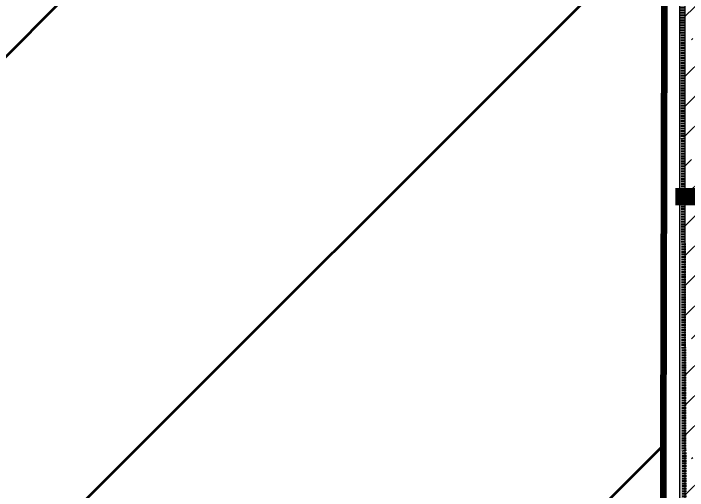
# Model space of a CAD drawing. Header units: millimetres. Extents: x -249154 to 415037, y -45458 to 354837.
# Drawn here: x 62918 to 65485, y 1425 to 3243 of the extents above; entities that cross this region are included whole.
import ezdxf

# ---------------------------------------------------------------- set-up
doc = ezdxf.new("R2010")
doc.units = ezdxf.units.MM
doc.linetypes.add('200_ШТРИХ__ш1_п0_6_', pattern=[320, 200, -120])
for name, color, linetype, lineweight in [('0) НЗ Ремонт штукатурка', 6, 'Continuous', 60), ('3)1 шпаклевка', 4, 'Continuous', 35), ('3.4) Шп. фин 4 в 529 поз 11227м2', 6, 'Continuous', 140), ('4) демонтаж НЗ №2', 1, 'Continuous', 35), ('4.1) Дм уборка мусора НЗ 2', 20, 'Continuous', 35), ('666 покраска FK1', 211, 'Continuous', 60), ('923 Люки', 170, 'Continuous', 120), ('A-FLOR', 7, 'Continuous', 9), ('I-WALL', 7, 'Continuous', 5)]:
    doc.layers.add(name, color=color, linetype=linetype, lineweight=lineweight)
doc.layers.add('A-WALL-1', color=9, linetype='Continuous', lineweight=5, true_color=0x808080)
doc.layers.add('A-WALL-FNSH-1', color=9, linetype='Continuous', lineweight=5, true_color=0x808080)
doc.styles.get("Standard").update_dxf_attribs({"font": 'arial.ttf'})

msp = doc.modelspace()

# ---------------------------------------------------------------- hatches: boundary and pattern name
at = {"layer": '4.1) Дм уборка мусора НЗ 2'}
h = msp.add_hatch(dxfattribs=at)
h.set_pattern_fill('ANSI31', color=1, scale=444)
h.paths.add_polyline_path([(65390.1, 7265.9), (62282.7, 7265.9), (62282.7, 6933.9), (60907.8, 6933.9), (60907.8, 7265.9), (56995.7, 7265.9), (56995.7, 6912.9), (55366.7, 6933.9), (55366.7, 7265.9), (53782.7, 7265.9), (53782.7, 6912.9), (51953.7, 6912.9), (51953.7, 7265.9), (47949.2, 7265.9), (47949.2, -13), (65390.1, -13)])
at = {"layer": 'I-WALL'}
h = msp.add_hatch(dxfattribs=at)
h.set_pattern_fill('FP_191', color=256, style=0, pattern_type=2)
h.set_pattern_definition([(0, (64.7, -136.06), (243.84, 60.96), [20.117, -162.763, 20.117, -162.763, -975.36]), (0, (64.7, -136.06), (243.84, 60.96), [-365.76, 20.117, -345.643, 20.117, -162.763, -426.72]), (0, (64.7, -136.06), (243.84, 60.96), [-914.4, 20.117, -101.803, 20.117, -284.683]), (120, (156.14, -105.58), (-174.71291, 180.691634), [20.117, -162.763, 20.117, -162.763, -975.36]), (120, (156.14, -105.58), (-174.71291, 180.691634), [-365.76, 20.117, -345.643, 20.117, -162.763, -426.72]), (120, (156.14, -105.58), (-174.71291, 180.691634), [-914.4, 20.117, -101.803, 20.117, -284.683]), (240, (186.62, 16.34), (-69.12709, -241.651634), [20.117, -162.763, 20.117, -162.763, -975.36]), (240, (186.62, 16.34), (-69.12709, -241.651634), [-365.76, 20.117, -345.643, 20.117, -162.763, -426.72]), (240, (186.62, 16.34), (-69.12709, -241.651634), [-914.4, 20.117, -101.803, 20.117, -284.683])])
h.paths.add_polyline_path([(65474.7, 3.9), (65474.7, 7543.9), (65454.7, 7543.9), (65454.7, 4.9)])
h = msp.add_hatch(dxfattribs=at)
h.set_pattern_fill('FP_1', color=256, style=0, pattern_type=2)
h.set_pattern_definition([(45, (64.7, -136.06), (-114.04925, 114.04925), []), (45, (178.75, -136.06), (-114.04925, 114.04925), [201.612, -40.322, 6.706, -33.617])])
h.paths.add_polyline_path([(65694.7, 263.9), (65694.7, 7263.9), (65474.7, 7263.9), (65474.7, 263.9)])

# ---------------------------------------------------------------- linework, layer by layer
at = {"layer": '0) НЗ Ремонт штукатурка', "color": 3, "linetype": '200_ШТРИХ__ш1_п0_6_', "ltscale": 0.03}
msp.add_lwpolyline([(65474.7, 948.9), (65453.7, 7523.9), (63475.7, 7515.9)], dxfattribs=at)
at = {"layer": '3)1 шпаклевка', "flags": 128}
msp.add_lwpolyline([(57181.4, 6.2), (60889.4, -2.5), (60890.2, 357.5), (61632.2, 355.8), (61631.4, -4.2), (65389.3, -13), (65407, 7505), (63429, 7509.6), (63429, 7502.6), (62236, 7505.4), (62234.6, 6902.4), (60905.6, 6905.5), (60907.1, 7535.5), (60628.1, 7536.2), (60628.1, 7557.2), (58128.1, 7563)], dxfattribs=at)
at = {"layer": '3.4) Шп. фин 4 в 529 поз 11227м2', "flags": 128}
msp.add_lwpolyline([(57182.1, 6.2), (60890.1, -2.5), (60891, 357.5), (61633, 355.8), (61632.1, -4.2), (65390.1, -13), (65407.8, 7505), (63429.8, 7509.6), (63429.8, 7502.6), (62236.8, 7505.4), (62235.4, 6902.4), (60906.4, 6905.5), (60907.8, 7535.5), (60628.8, 7536.2), (60628.9, 7557.2), (58128.9, 7563)], dxfattribs=at)
at = {"layer": '4) демонтаж НЗ №2', "flags": 128}
msp.add_lwpolyline([(57182.1, 6.2), (60890.1, -2.5), (60891, 357.5), (61633, 355.8), (61632.1, -4.2), (65390.1, -13), (65407.8, 7505), (63429.8, 7509.6), (63429.8, 7502.6), (62236.8, 7505.4), (62235.4, 6902.4), (60906.4, 6905.5), (60907.8, 7535.5), (60628.8, 7536.2), (60628.9, 7557.2), (58128.9, 7563)], dxfattribs=at)
at = {"layer": '666 покраска FK1', "flags": 128}
msp.add_lwpolyline([(57182.1, 6.2), (60890.1, -2.5), (60891, 357.5), (61633, 355.8), (61632.1, -4.2), (65390.1, -13), (65407.8, 7505), (63429.8, 7509.6), (63429.8, 7502.6), (62236.8, 7505.4), (62235.4, 6902.4), (60906.4, 6905.5), (60907.8, 7535.5), (60628.8, 7536.2), (60628.9, 7557.2), (58128.9, 7563)], dxfattribs=at)
at = {"layer": 'A-FLOR'}
msp.add_line((65454.7, 7523.9), (65454.7, 4.9), dxfattribs=at)
at = {"layer": 'A-WALL-1'}
msp.add_line((65474.7, 7263.9), (65474.7, 263.9), dxfattribs=at)
at = {"layer": 'A-WALL-FNSH-1'}
msp.add_line((65453.7, 7522.9), (65453.7, 4.9), dxfattribs=at)

# ---------------------------------------------------------------- texts
at = {"layer": '923 Люки', "insert": (65420.2, 2578.4), "char_height": 600, "width": 3064.482, "attachment_point": 1}
msp.add_mtext('T-35(п)', dxfattribs=at)

doc.saveas('drawing.dxf')
